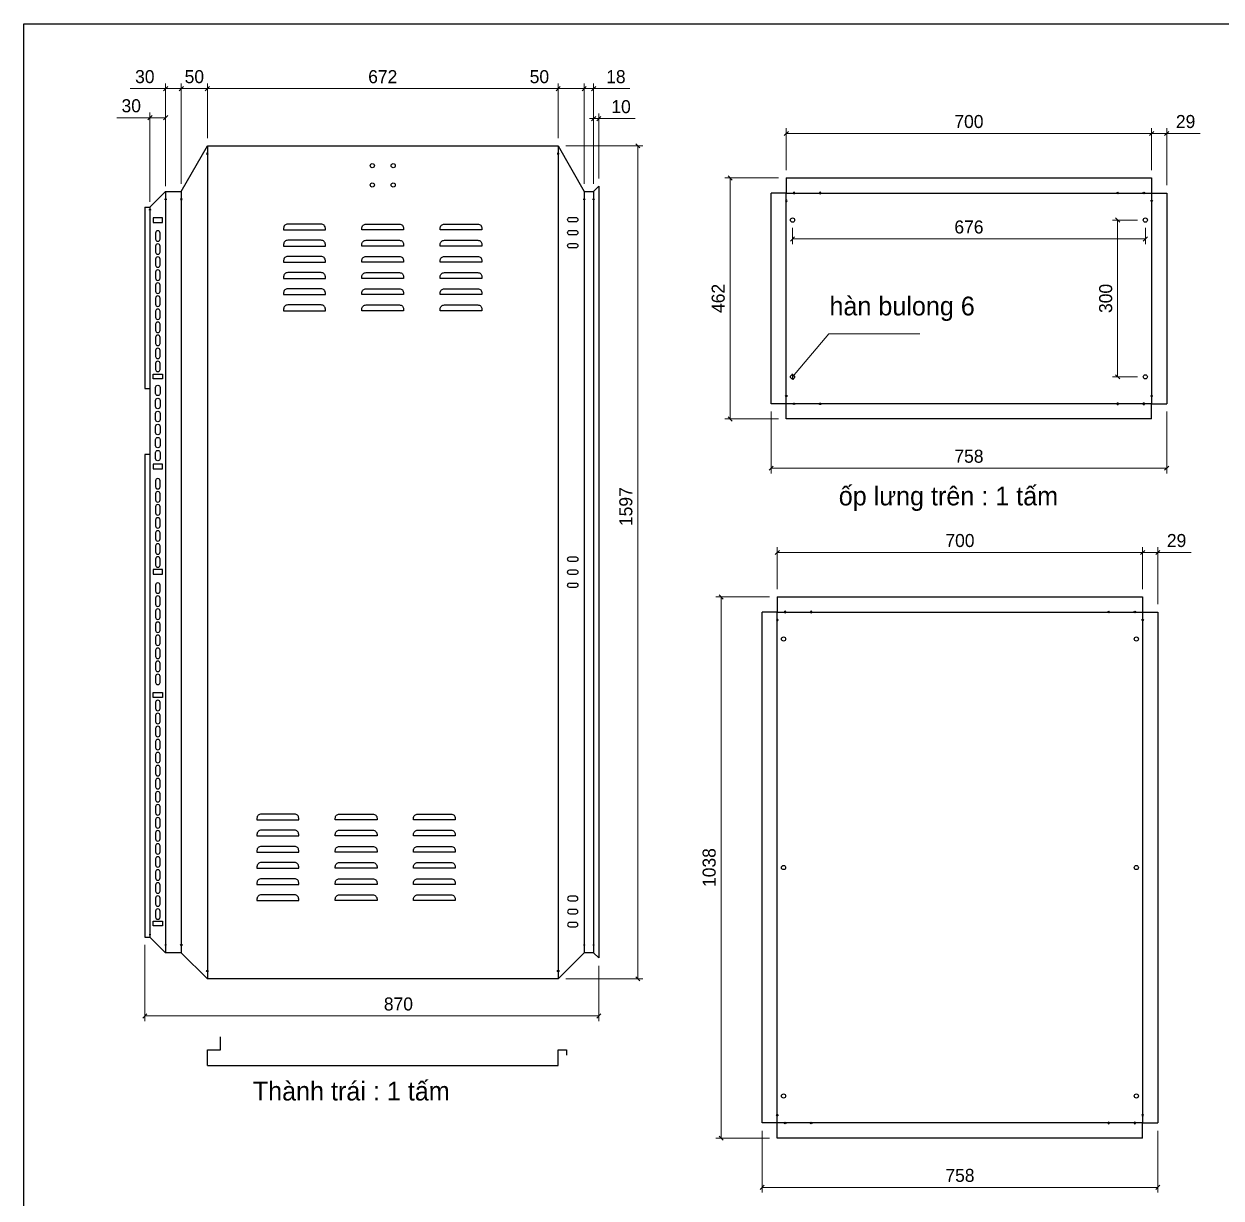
# Model space of a CAD drawing. Header units: millimetres. Extents: x 0 to 6126, y 0 to 4331.
# Drawn here: x 0 to 2294, y 2080 to 4331 of the extents above; entities that cross this region are included whole.
import ezdxf
from ezdxf.enums import TextEntityAlignment as Align

# ---------------------------------------------------------------- set-up
doc = ezdxf.new("R2010")
doc.units = ezdxf.units.MM
doc.layers.add('CNC', color=7, linetype='Continuous')
doc.layers.add('DIM', color=253, linetype='Continuous')
doc.styles.add('Tahoma (Input Text)', font='tahoma.ttf')
doc.dimstyles.new('Dim-25', dxfattribs={"dimtxt": 25, "dimasz": 8, "dimexe": 10, "dimexo": 15, "dimgap": 10, "dimtad": 1, "dimdec": 0, "dimtxsty": 'Standard', "dimblk": 'OBLIQUE', "dimcen": 10, "dimclrd": 5, "dimclre": 5, "dimclrt": 3, "dimazin": 3, "dimtfac": 1, "dimtdec": 0, "dimtmove": 0, "dimatfit": 3, "dimldrblk": 'OBLIQUE', "dimlwd": 9, "dimlwe": 9})

# ---------------------------------------------------------------- blocks, each defined once
blk = doc.blocks.new('*D1')
at = {"color": 0, "linetype": 'ByBlock', "lineweight": -2}
for p, q in [((1180.1, 4093.5), (1172.1, 4101.5)), ((1172.1, 2504.5), (1180.1, 2496.5))]:
    blk.add_line(p, q, dxfattribs=at)
at = {"layer": 'Defpoints', "color": 0, "transparency": 16777216}
for p in [(1023.5, 4097.5), (1023.5, 2500.5), (1176.1, 2500.5)]:
    blk.add_point(p, dxfattribs=at)
at = {"layer": 'DIM', "color": 5, "lineweight": 9, "transparency": 16777216}
for p, q in [((1038.5, 4097.5), (1186.1, 4097.5)), ((1176.1, 4097.5), (1176.1, 2500.5)), ((1038.5, 2500.5), (1186.1, 2500.5))]:
    blk.add_line(p, q, dxfattribs=at)
at = {"layer": 'DIM', "color": 3, "transparency": 16777216, "insert": (1153.4, 3405.8), "char_height": 25, "attachment_point": 5, "rotation": 90}
blk.add_mtext('1597', dxfattribs=at)
blk = doc.blocks.new('_Oblique')
at = {"color": 0, "linetype": 'ByBlock', "lineweight": -2}
blk.add_line((-0.5, -0.5), (0.5, 0.5), dxfattribs=at)
blk = doc.blocks.new('*D2')
at = {"color": 0, "linetype": 'ByBlock', "lineweight": -2}
for p, q in [((355.5, 4211.3), (347.5, 4203.3)), ((1019.5, 4203.3), (1027.5, 4211.3))]:
    blk.add_line(p, q, dxfattribs=at)
at = {"layer": 'Defpoints', "color": 0, "transparency": 16777216}
for p in [(1023.5, 4207.3), (351.5, 4097.5), (1023.5, 4097.5)]:
    blk.add_point(p, dxfattribs=at)
at = {"layer": 'DIM', "color": 5, "lineweight": 9, "transparency": 16777216}
for p, q in [((351.5, 4112.5), (351.5, 4217.3)), ((351.5, 4207.3), (1023.5, 4207.3)), ((1023.5, 4112.5), (1023.5, 4217.3))]:
    blk.add_line(p, q, dxfattribs=at)
at = {"layer": 'DIM', "color": 3, "transparency": 16777216, "insert": (687.5, 4230), "char_height": 25, "attachment_point": 5}
blk.add_mtext('672', dxfattribs=at)
blk = doc.blocks.new('*D3')
at = {"color": 0, "linetype": 'ByBlock', "lineweight": -2}
for p, q in [((1027.5, 4211.3), (1019.5, 4203.3)), ((1069.5, 4203.3), (1077.5, 4211.3))]:
    blk.add_line(p, q, dxfattribs=at)
at = {"layer": 'Defpoints', "color": 0, "transparency": 16777216}
for p in [(1073.5, 4207.3), (1023.5, 4097.5), (1073.5, 4010)]:
    blk.add_point(p, dxfattribs=at)
at = {"layer": 'DIM', "color": 5, "lineweight": 9, "transparency": 16777216}
for p, q in [((1023.5, 4207.3), (959.7, 4207.3)), ((1023.5, 4112.5), (1023.5, 4217.3)), ((1073.5, 4207.3), (1023.5, 4207.3)), ((1073.5, 4025), (1073.5, 4217.3))]:
    blk.add_line(p, q, dxfattribs=at)
at = {"layer": 'DIM', "color": 3, "transparency": 16777216, "insert": (987.6, 4230), "char_height": 25, "attachment_point": 5}
blk.add_mtext('50', dxfattribs=at)
blk = doc.blocks.new('*D4')
at = {"color": 0, "linetype": 'ByBlock', "lineweight": -2}
for p, q in [((1069.5, 4203.3), (1077.5, 4211.3)), ((1095.5, 4211.3), (1087.5, 4203.3))]:
    blk.add_line(p, q, dxfattribs=at)
at = {"layer": 'Defpoints', "color": 0, "transparency": 16777216}
for p in [(1091.5, 4207.3), (1073.5, 4010), (1091.5, 4010)]:
    blk.add_point(p, dxfattribs=at)
at = {"layer": 'DIM', "color": 5, "lineweight": 9, "transparency": 16777216}
for p, q in [((1073.5, 4207.3), (1065.5, 4207.3)), ((1073.5, 4025), (1073.5, 4217.3)), ((1073.5, 4207.3), (1091.5, 4207.3)), ((1091.5, 4025), (1091.5, 4217.3)), ((1091.5, 4207.3), (1161, 4207.3))]:
    blk.add_line(p, q, dxfattribs=at)
at = {"layer": 'DIM', "color": 3, "transparency": 16777216, "insert": (1134.2, 4230), "char_height": 25, "attachment_point": 5}
blk.add_mtext('18', dxfattribs=at)
blk = doc.blocks.new('*D5')
at = {"color": 0, "linetype": 'ByBlock', "lineweight": -2}
for p, q in [((235.5, 2433.4), (227.5, 2425.4)), ((1097.5, 2425.4), (1105.5, 2433.4))]:
    blk.add_line(p, q, dxfattribs=at)
at = {"layer": 'Defpoints', "color": 0, "transparency": 16777216}
for p in [(231.5, 2580.5), (1101.5, 2540.5), (1101.5, 2429.4)]:
    blk.add_point(p, dxfattribs=at)
at = {"layer": 'DIM', "color": 5, "lineweight": 9, "transparency": 16777216}
for p, q in [((231.5, 2565.5), (231.5, 2419.4)), ((1101.5, 2525.5), (1101.5, 2419.4)), ((231.5, 2429.4), (1101.5, 2429.4))]:
    blk.add_line(p, q, dxfattribs=at)
at = {"layer": 'DIM', "color": 3, "transparency": 16777216, "insert": (717.5, 2452.2), "char_height": 25, "attachment_point": 5}
blk.add_mtext('870', dxfattribs=at)
blk = doc.blocks.new('*D6')
at = {"color": 0, "linetype": 'ByBlock', "lineweight": -2}
for p, q in [((305.5, 4211.3), (297.5, 4203.3)), ((347.5, 4203.3), (355.5, 4211.3))]:
    blk.add_line(p, q, dxfattribs=at)
at = {"layer": 'Defpoints', "color": 0, "transparency": 16777216}
for p in [(301.5, 4207.3), (351.5, 4097.5), (301.5, 4010)]:
    blk.add_point(p, dxfattribs=at)
at = {"layer": 'DIM', "color": 5, "lineweight": 9, "transparency": 16777216}
for p, q in [((301.5, 4025), (301.5, 4217.3)), ((351.5, 4207.3), (301.5, 4207.3)), ((351.5, 4112.5), (351.5, 4217.3))]:
    blk.add_line(p, q, dxfattribs=at)
at = {"layer": 'DIM', "color": 3, "transparency": 16777216, "insert": (326.5, 4230), "char_height": 25, "attachment_point": 5}
blk.add_mtext('50', dxfattribs=at)
blk = doc.blocks.new('*D7')
at = {"color": 0, "linetype": 'ByBlock', "lineweight": -2}
for p, q in [((275.5, 4211.3), (267.5, 4203.3)), ((297.5, 4203.3), (305.5, 4211.3))]:
    blk.add_line(p, q, dxfattribs=at)
at = {"layer": 'Defpoints', "color": 0, "transparency": 16777216}
for p in [(271.5, 4207.3), (271.5, 4010), (301.5, 4010)]:
    blk.add_point(p, dxfattribs=at)
at = {"layer": 'DIM', "color": 5, "lineweight": 9, "transparency": 16777216}
for p, q in [((271.5, 4207.3), (203.7, 4207.3)), ((271.5, 4025), (271.5, 4217.3)), ((301.5, 4207.3), (271.5, 4207.3)), ((301.5, 4025), (301.5, 4217.3))]:
    blk.add_line(p, q, dxfattribs=at)
at = {"layer": 'DIM', "color": 3, "transparency": 16777216, "insert": (231.6, 4230.1), "char_height": 25, "attachment_point": 5}
blk.add_mtext('30', dxfattribs=at)
blk = doc.blocks.new('*D8')
at = {"color": 0, "linetype": 'ByBlock', "lineweight": -2}
for p, q in [((245.5, 4155.4), (237.5, 4147.4)), ((267.5, 4147.4), (275.5, 4155.4))]:
    blk.add_line(p, q, dxfattribs=at)
at = {"layer": 'Defpoints', "color": 0, "transparency": 16777216}
for p in [(241.5, 4151.4), (271.5, 4005), (241.5, 3975)]:
    blk.add_point(p, dxfattribs=at)
at = {"layer": 'DIM', "color": 5, "lineweight": 9, "transparency": 16777216}
for p, q in [((241.5, 3990), (241.5, 4161.4)), ((271.5, 4020), (271.5, 4161.4)), ((241.5, 4151.4), (177.7, 4151.4)), ((271.5, 4151.4), (241.5, 4151.4))]:
    blk.add_line(p, q, dxfattribs=at)
at = {"layer": 'DIM', "color": 3, "transparency": 16777216, "insert": (205.6, 4174.2), "char_height": 25, "attachment_point": 5}
blk.add_mtext('30', dxfattribs=at)
blk = doc.blocks.new('*D9')
at = {"color": 0, "linetype": 'ByBlock', "lineweight": -2}
for p, q in [((1087.5, 4145.7), (1095.5, 4153.7)), ((1105.5, 4153.7), (1097.5, 4145.7))]:
    blk.add_line(p, q, dxfattribs=at)
at = {"layer": 'Defpoints', "color": 0, "transparency": 16777216}
for p in [(1101.5, 4149.7), (1101.5, 4020), (1091.5, 4010)]:
    blk.add_point(p, dxfattribs=at)
at = {"layer": 'DIM', "color": 5, "lineweight": 9, "transparency": 16777216}
for p, q in [((1091.5, 4025), (1091.5, 4159.7)), ((1101.5, 4035), (1101.5, 4159.7)), ((1091.5, 4149.7), (1083.5, 4149.7)), ((1091.5, 4149.7), (1101.5, 4149.7)), ((1101.5, 4149.7), (1170.8, 4149.7))]:
    blk.add_line(p, q, dxfattribs=at)
at = {"layer": 'DIM', "color": 3, "transparency": 16777216, "insert": (1144.1, 4172.5), "char_height": 25, "attachment_point": 5}
blk.add_mtext('10', dxfattribs=at)
blk = doc.blocks.new('f3daunguoc')
at = {"layer": 'CNC', "color": 2, "lineweight": -3}
blk.add_circle((0, 0), 1.5, dxfattribs=at)
blk = doc.blocks.new('f2dauxuoi')
at = {"layer": 'CNC', "color": 2, "lineweight": -3}
blk.add_circle((0, 0), 1, dxfattribs=at)
blk = doc.blocks.new('ovan')
at = {"color": 2}
for p, q in [((14.8, 8.5), (3.3, 8.5)), ((3.3, 0), (14.8, 0))]:
    blk.add_line(p, q, dxfattribs=at)
for centre, start, end in [((3.3, 4.3), 90, 270), ((14.8, 4.3), 270, 90)]:
    blk.add_arc(centre, 4.25, start, end, dxfattribs=at)
blk = doc.blocks.new('ovan8.5x20')
at = {"layer": 'CNC', "color": 2, "lineweight": -3}
for p, q in [((5.7, 4.2), (-5.8, 4.2)), ((-5.8, -4.2), (5.7, -4.2))]:
    blk.add_line(p, q, dxfattribs=at)
for centre, start, end in [((-5.8, 0), 90, 270), ((5.7, 0), 270, 90)]:
    blk.add_arc(centre, 4.25, start, end, dxfattribs=at)
blk = doc.blocks.new('*D19')
at = {"color": 0, "linetype": 'ByBlock', "lineweight": -2}
for p, q in [((2164.6, 4125.2), (2156.6, 4117.2)), ((2185.6, 4117.2), (2193.6, 4125.2))]:
    blk.add_line(p, q, dxfattribs=at)
at = {"layer": 'Defpoints', "color": 0, "ltscale": 3, "transparency": 16777216}
for p in [(2189.6, 4121.2), (2160.6, 4036), (2189.6, 4007)]:
    blk.add_point(p, dxfattribs=at)
at = {"layer": 'DIM', "color": 5, "lineweight": 9, "ltscale": 3, "transparency": 16777216}
for p, q in [((2160.6, 4051), (2160.6, 4131.2)), ((2189.6, 4022), (2189.6, 4131.2)), ((2160.6, 4121.2), (2189.6, 4121.2)), ((2189.6, 4121.2), (2253.9, 4121.2))]:
    blk.add_line(p, q, dxfattribs=at)
at = {"layer": 'DIM', "color": 3, "ltscale": 3, "transparency": 16777216, "insert": (2225.8, 4144), "char_height": 25, "attachment_point": 5}
blk.add_mtext('29', dxfattribs=at)
blk = doc.blocks.new('*D20')
at = {"color": 0, "linetype": 'ByBlock', "lineweight": -2}
for p, q in [((1464.6, 4125.2), (1456.6, 4117.2)), ((2156.6, 4117.2), (2164.6, 4125.2))]:
    blk.add_line(p, q, dxfattribs=at)
at = {"layer": 'Defpoints', "color": 0, "ltscale": 3, "transparency": 16777216}
for p in [(1460.6, 4121.2), (1460.6, 4036), (2160.6, 4036)]:
    blk.add_point(p, dxfattribs=at)
at = {"layer": 'DIM', "color": 5, "lineweight": 9, "ltscale": 3, "transparency": 16777216}
for p, q in [((1460.6, 4051), (1460.6, 4131.2)), ((2160.6, 4051), (2160.6, 4131.2)), ((2160.6, 4121.2), (1460.6, 4121.2))]:
    blk.add_line(p, q, dxfattribs=at)
at = {"layer": 'DIM', "color": 3, "ltscale": 3, "transparency": 16777216, "insert": (1810.6, 4144), "char_height": 25, "attachment_point": 5}
blk.add_mtext('700', dxfattribs=at)
blk = doc.blocks.new('*D21')
at = {"color": 0, "linetype": 'ByBlock', "lineweight": -2}
for p, q in [((1357, 4032), (1349, 4040)), ((1349, 3578), (1357, 3570))]:
    blk.add_line(p, q, dxfattribs=at)
at = {"layer": 'Defpoints', "color": 0, "ltscale": 3, "transparency": 16777216}
for p in [(1460.6, 4036), (1353, 3574), (1460.6, 3574)]:
    blk.add_point(p, dxfattribs=at)
at = {"layer": 'DIM', "color": 5, "lineweight": 9, "ltscale": 3, "transparency": 16777216}
for p, q in [((1445.6, 4036), (1343, 4036)), ((1353, 4036), (1353, 3574)), ((1445.6, 3574), (1343, 3574))]:
    blk.add_line(p, q, dxfattribs=at)
at = {"layer": 'DIM', "color": 3, "ltscale": 3, "transparency": 16777216, "insert": (1330.3, 3805), "char_height": 25, "attachment_point": 5, "rotation": 90}
blk.add_mtext('462', dxfattribs=at)
blk = doc.blocks.new('*D22')
at = {"color": 0, "linetype": 'ByBlock', "lineweight": -2}
for p, q in [((1435.6, 3483.6), (1427.6, 3475.6)), ((2185.6, 3475.6), (2193.6, 3483.6))]:
    blk.add_line(p, q, dxfattribs=at)
at = {"layer": 'Defpoints', "color": 0, "ltscale": 3, "transparency": 16777216}
for p in [(1431.6, 3603), (2189.6, 3603), (2189.6, 3479.6)]:
    blk.add_point(p, dxfattribs=at)
at = {"layer": 'DIM', "color": 5, "lineweight": 9, "ltscale": 3, "transparency": 16777216}
for p, q in [((1431.6, 3588), (1431.6, 3469.6)), ((2189.6, 3588), (2189.6, 3469.6)), ((1431.6, 3479.6), (2189.6, 3479.6))]:
    blk.add_line(p, q, dxfattribs=at)
at = {"layer": 'DIM', "color": 3, "ltscale": 3, "transparency": 16777216, "insert": (1810.6, 3502.3), "char_height": 25, "attachment_point": 5}
blk.add_mtext('758', dxfattribs=at)
blk = doc.blocks.new('*D23')
at = {"color": 0, "linetype": 'ByBlock', "lineweight": -2}
for p, q in [((1476.6, 3923), (1468.6, 3915)), ((2144.6, 3915), (2152.6, 3923))]:
    blk.add_line(p, q, dxfattribs=at)
at = {"layer": 'Defpoints', "color": 0, "ltscale": 3, "transparency": 16777216}
for p in [(1472.6, 3955.2), (2148.6, 3955.2), (2148.6, 3919)]:
    blk.add_point(p, dxfattribs=at)
at = {"layer": 'DIM', "color": 5, "lineweight": 9, "ltscale": 3, "transparency": 16777216}
for p, q in [((1472.6, 3940.2), (1472.6, 3909)), ((2148.6, 3940.2), (2148.6, 3909)), ((1472.6, 3919), (2148.6, 3919))]:
    blk.add_line(p, q, dxfattribs=at)
at = {"layer": 'DIM', "color": 3, "ltscale": 3, "transparency": 16777216, "insert": (1810.6, 3941.8), "char_height": 25, "attachment_point": 5}
blk.add_mtext('676', dxfattribs=at)
blk = doc.blocks.new('*D24')
at = {"color": 0, "linetype": 'ByBlock', "lineweight": -2}
for p, q in [((2099.4, 3951.2), (2091.4, 3959.2)), ((2091.4, 3658.7), (2099.4, 3650.7))]:
    blk.add_line(p, q, dxfattribs=at)
at = {"layer": 'Defpoints', "color": 0, "ltscale": 3, "transparency": 16777216}
for p in [(2148.6, 3955.2), (2095.4, 3654.7), (2148.6, 3654.7)]:
    blk.add_point(p, dxfattribs=at)
at = {"layer": 'DIM', "color": 5, "lineweight": 9, "ltscale": 3, "transparency": 16777216}
for p, q in [((2133.6, 3955.2), (2085.4, 3955.2)), ((2095.4, 3955.2), (2095.4, 3654.7)), ((2133.6, 3654.7), (2085.4, 3654.7))]:
    blk.add_line(p, q, dxfattribs=at)
at = {"layer": 'DIM', "color": 3, "ltscale": 3, "transparency": 16777216, "insert": (2072.7, 3805), "char_height": 25, "attachment_point": 5, "rotation": 90}
blk.add_mtext('300', dxfattribs=at)
blk = doc.blocks.new('*D25')
at = {"color": 0, "linetype": 'ByBlock', "lineweight": -2}
for p, q in [((2147.4, 3322), (2139.4, 3314)), ((2168.4, 3314), (2176.4, 3322))]:
    blk.add_line(p, q, dxfattribs=at)
at = {"layer": 'Defpoints', "color": 0, "ltscale": 3, "transparency": 16777216}
for p in [(2172.4, 3318), (2143.4, 3232.7), (2172.4, 3203.7)]:
    blk.add_point(p, dxfattribs=at)
at = {"layer": 'DIM', "color": 5, "lineweight": 9, "ltscale": 3, "transparency": 16777216}
for p, q in [((2143.4, 3247.7), (2143.4, 3328)), ((2172.4, 3218.7), (2172.4, 3328)), ((2143.4, 3318), (2172.4, 3318)), ((2172.4, 3318), (2236.7, 3318))]:
    blk.add_line(p, q, dxfattribs=at)
at = {"layer": 'DIM', "color": 3, "ltscale": 3, "transparency": 16777216, "insert": (2208.5, 3340.7), "char_height": 25, "attachment_point": 5}
blk.add_mtext('29', dxfattribs=at)
blk = doc.blocks.new('*D26')
at = {"color": 0, "linetype": 'ByBlock', "lineweight": -2}
for p, q in [((1447.4, 3322), (1439.4, 3314)), ((2139.4, 3314), (2147.4, 3322))]:
    blk.add_line(p, q, dxfattribs=at)
at = {"layer": 'Defpoints', "color": 0, "ltscale": 3, "transparency": 16777216}
for p in [(1443.4, 3318), (1443.4, 3232.7), (2143.4, 3232.7)]:
    blk.add_point(p, dxfattribs=at)
at = {"layer": 'DIM', "color": 5, "lineweight": 9, "ltscale": 3, "transparency": 16777216}
for p, q in [((1443.4, 3247.7), (1443.4, 3328)), ((2143.4, 3247.7), (2143.4, 3328)), ((2143.4, 3318), (1443.4, 3318))]:
    blk.add_line(p, q, dxfattribs=at)
at = {"layer": 'DIM', "color": 3, "ltscale": 3, "transparency": 16777216, "insert": (1793.4, 3340.7), "char_height": 25, "attachment_point": 5}
blk.add_mtext('700', dxfattribs=at)
blk = doc.blocks.new('*D27')
at = {"color": 0, "linetype": 'ByBlock', "lineweight": -2}
for p, q in [((1339.8, 3228.7), (1331.8, 3236.7)), ((1331.8, 2199.2), (1339.8, 2191.2))]:
    blk.add_line(p, q, dxfattribs=at)
at = {"layer": 'Defpoints', "color": 0, "ltscale": 3, "transparency": 16777216}
for p in [(1443.4, 3232.7), (1335.8, 2195.2), (1443.4, 2195.2)]:
    blk.add_point(p, dxfattribs=at)
at = {"layer": 'DIM', "color": 5, "lineweight": 9, "ltscale": 3, "transparency": 16777216}
for p, q in [((1428.4, 3232.7), (1325.8, 3232.7)), ((1335.8, 3232.7), (1335.8, 2195.2)), ((1428.4, 2195.2), (1325.8, 2195.2))]:
    blk.add_line(p, q, dxfattribs=at)
at = {"layer": 'DIM', "color": 3, "ltscale": 3, "transparency": 16777216, "insert": (1313, 2713.9), "char_height": 25, "attachment_point": 5, "rotation": 90}
blk.add_mtext('1038', dxfattribs=at)
blk = doc.blocks.new('*D28')
at = {"color": 0, "linetype": 'ByBlock', "lineweight": -2}
for p, q in [((1418.4, 2104.8), (1410.4, 2096.8)), ((2168.4, 2096.8), (2176.4, 2104.8))]:
    blk.add_line(p, q, dxfattribs=at)
at = {"layer": 'Defpoints', "color": 0, "ltscale": 3, "transparency": 16777216}
for p in [(1414.4, 2224.2), (2172.4, 2224.2), (2172.4, 2100.8)]:
    blk.add_point(p, dxfattribs=at)
at = {"layer": 'DIM', "color": 5, "lineweight": 9, "ltscale": 3, "transparency": 16777216}
for p, q in [((1414.4, 2209.2), (1414.4, 2090.8)), ((2172.4, 2209.2), (2172.4, 2090.8)), ((1414.4, 2100.8), (2172.4, 2100.8))]:
    blk.add_line(p, q, dxfattribs=at)
at = {"layer": 'DIM', "color": 3, "ltscale": 3, "transparency": 16777216, "insert": (1793.4, 2123.6), "char_height": 25, "attachment_point": 5}
blk.add_mtext('758', dxfattribs=at)
blk = doc.blocks.new('khungtenAsean2')
at = {"color": 7}
blk.add_lwpolyline([(0, 0), (2970, 0), (2970, -2100), (0, -2100)], close=True, dxfattribs=at)
at = {"color": 1, "style": 'Tahoma (Input Text)', "flags": 8}
for tag, p in [('#01', (137.1, -2021.3)), ('#03', (506.6, -2019.3)), ('#05', (1106.6, -2021.3)), ('#07', (1834.7, -2021.3)), ('#09', (2146.7, -2021.3)), ('#02', (98.5, -2081.3)), ('#04', (486.1, -2081.3)), ('#06', (1065.3, -2081.3)), ('#08', (1817.4, -2081.3)), ('#10', (2146.7, -2081.3))]:
    blk.add_attdef(tag, p, '', height=25, dxfattribs=at)
blk.add_attdef('#11', text='', height=25, dxfattribs=at).set_placement((2915, -2067.3), align=Align.CENTER)

msp = doc.modelspace()

# ---------------------------------------------------------------- linework, layer by layer
at = {"color": 7}
for p, q in [((301.5, 4010), (351.5, 4097.5)), ((351.5, 4097.5), (351.5, 2500.5)), ((1023.5, 4097.5), (1023.5, 2500.5)), ((1023.5, 4097.5), (1073.5, 4010)), ((1091.5, 4010), (1101.5, 4020)), ((1101.5, 4020), (1101.5, 2540.5)), ((271.5, 4010), (241.5, 3980)), ((271.5, 4010), (271.5, 2550.5)), ((301.5, 4010), (301.5, 2550.5)), ((1073.5, 4010), (1091.5, 4010)), ((1073.5, 4010), (1073.5, 2550.5)), ((1091.5, 4010), (1091.5, 2550.5)), ((231.5, 3980), (231.5, 3632)), ((241.5, 3980), (241.5, 2580.5)), ((231.5, 3506), (231.5, 2580.5)), ((271.5, 2550.5), (241.5, 2580.5)), ((301.5, 2550.5), (351.5, 2500.5)), ((1023.5, 2500.5), (1073.5, 2550.5)), ((1091.5, 2550.5), (1073.5, 2550.5)), ((1101.5, 2540.5), (1091.5, 2550.5)), ((376.5, 2364.5), (376.5, 2389.5)), ((351.5, 2334.5), (351.5, 2364.5)), ((351.5, 2364.5), (376.5, 2364.5)), ((1023.5, 2334.5), (1023.5, 2364.5)), ((1023.5, 2364.5), (1039.5, 2364.5)), ((1039.5, 2364.5), (1039.5, 2354.5)), ((351.5, 2334.5), (1023.5, 2334.5))]:
    msp.add_line(p, q, dxfattribs=at)
at = {"color": 7, "ltscale": 3}
for p, q in [((231.5, 3980), (241.5, 3980)), ((231.5, 3632), (241.5, 3632)), ((271.5, 3600.5), (271.5, 3537.5)), ((241.5, 3506), (231.5, 3506)), ((231.5, 2580.5), (241.5, 2580.5))]:
    msp.add_line(p, q, dxfattribs=at)
at = {"color": 7}
for points in [[(351.5, 4097.5), (1023.5, 4097.5)], [(271.5, 4010), (301.5, 4010)], [(301.5, 2550.5), (271.5, 2550.5)], [(1023.5, 2500.5), (351.5, 2500.5)]]:
    msp.add_lwpolyline(points, dxfattribs=at)
at = {"color": 7, "ltscale": 3}
for points in [[(1460.6, 4036), (1460.6, 4007), (1431.6, 4007)], [(1460.6, 4036), (2160.6, 4036)], [(2160.6, 4036), (2160.6, 4007), (2189.6, 4007)], [(1431.6, 3603), (1431.6, 4007)], [(2189.6, 4007), (2189.6, 3603)], [(1460.6, 3574), (1460.6, 3603), (1431.6, 3603)], [(2160.6, 3574), (2160.6, 3603), (2189.6, 3603)], [(2160.6, 3574), (1460.6, 3574)], [(1443.4, 3232.7), (1443.4, 3203.7), (1414.4, 3203.7)], [(1443.4, 3232.7), (2143.4, 3232.7)], [(2143.4, 3232.7), (2143.4, 3203.7), (2172.4, 3203.7)], [(1414.4, 2224.2), (1414.4, 3203.7)], [(2172.4, 3203.7), (2172.4, 2224.2)], [(1443.4, 2195.2), (1443.4, 2224.2), (1414.4, 2224.2)], [(2143.4, 2195.2), (2143.4, 2224.2), (2172.4, 2224.2)], [(2143.4, 2195.2), (1443.4, 2195.2)]]:
    msp.add_lwpolyline(points, dxfattribs=at)
for points in [[(1460.6, 4007), (2160.6, 4007), (2160.6, 3603), (1460.6, 3603)], [(1443.4, 3203.7), (2143.4, 3203.7), (2143.4, 2224.2), (1443.4, 2224.2)]]:
    msp.add_lwpolyline(points, close=True, dxfattribs=at)
at = {"color": 2}
for points in [[(247.5, 3950.7), (265.5, 3950.7), (265.5, 3959.7), (247.5, 3959.7)], [(247.5, 3659.7), (265.5, 3659.7), (265.5, 3650.7), (247.5, 3650.7)], [(247.5, 3478.2), (265.5, 3478.2), (265.5, 3487.2), (247.5, 3487.2)], [(247.5, 3276.5), (265.5, 3276.5), (265.5, 3285.5), (247.5, 3285.5)], [(247.5, 3049.2), (265.5, 3049.2), (265.5, 3040.2), (247.5, 3040.2)], [(247.5, 2611.2), (265.5, 2611.2), (265.5, 2602.2), (247.5, 2602.2)]]:
    msp.add_lwpolyline(points, close=True, dxfattribs=at)
for points in [[(569.5, 3947.5), (505.5, 3947.5, 0.414214), (497.5, 3939.5), (497.5, 3936.5), (577.5, 3936.5), (577.5, 3939.5, 0.414214)], [(655.5, 3947.5), (719.5, 3947.5, -0.414214), (727.5, 3939.5), (727.5, 3936.5), (647.5, 3936.5), (647.5, 3939.5, -0.414214)], [(805.5, 3947.5), (869.5, 3947.5, -0.414214), (877.5, 3939.5), (877.5, 3936.5), (797.5, 3936.5), (797.5, 3939.5, -0.414214)], [(569.5, 3916.5), (505.5, 3916.5, 0.414214), (497.5, 3908.5), (497.5, 3905.5), (577.5, 3905.5), (577.5, 3908.5, 0.414214)], [(655.5, 3916.5), (719.5, 3916.5, -0.414214), (727.5, 3908.5), (727.5, 3905.5), (647.5, 3905.5), (647.5, 3908.5, -0.414214)], [(805.5, 3916.5), (869.5, 3916.5, -0.414214), (877.5, 3908.5), (877.5, 3905.5), (797.5, 3905.5), (797.5, 3908.5, -0.414214)], [(569.5, 3885.5), (505.5, 3885.5, 0.414214), (497.5, 3877.5), (497.5, 3874.5), (577.5, 3874.5), (577.5, 3877.5, 0.414214)], [(655.5, 3885.5), (719.5, 3885.5, -0.414214), (727.5, 3877.5), (727.5, 3874.5), (647.5, 3874.5), (647.5, 3877.5, -0.414214)], [(805.5, 3885.5), (869.5, 3885.5, -0.414214), (877.5, 3877.5), (877.5, 3874.5), (797.5, 3874.5), (797.5, 3877.5, -0.414214)], [(569.5, 3854.5), (505.5, 3854.5, 0.414214), (497.5, 3846.5), (497.5, 3843.5), (577.5, 3843.5), (577.5, 3846.5, 0.414214)], [(655.5, 3854.5), (719.5, 3854.5, -0.414214), (727.5, 3846.5), (727.5, 3843.5), (647.5, 3843.5), (647.5, 3846.5, -0.414214)], [(805.5, 3854.5), (869.5, 3854.5, -0.414214), (877.5, 3846.5), (877.5, 3843.5), (797.5, 3843.5), (797.5, 3846.5, -0.414214)], [(569.5, 3823.5), (505.5, 3823.5, 0.414214), (497.5, 3815.5), (497.5, 3812.5), (577.5, 3812.5), (577.5, 3815.5, 0.414214)], [(655.5, 3823.5), (719.5, 3823.5, -0.414214), (727.5, 3815.5), (727.5, 3812.5), (647.5, 3812.5), (647.5, 3815.5, -0.414214)], [(805.5, 3823.5), (869.5, 3823.5, -0.414214), (877.5, 3815.5), (877.5, 3812.5), (797.5, 3812.5), (797.5, 3815.5, -0.414214)], [(569.5, 3792.5), (505.5, 3792.5, 0.414214), (497.5, 3784.5), (497.5, 3781.5), (577.5, 3781.5), (577.5, 3784.5, 0.414214)], [(655.5, 3792.5), (719.5, 3792.5, -0.414214), (727.5, 3784.5), (727.5, 3781.5), (647.5, 3781.5), (647.5, 3784.5, -0.414214)], [(805.5, 3792.5), (869.5, 3792.5, -0.414214), (877.5, 3784.5), (877.5, 3781.5), (797.5, 3781.5), (797.5, 3784.5, -0.414214)], [(518.5, 2816.5), (454.5, 2816.5, 0.414214), (446.5, 2808.5), (446.5, 2805.5), (526.5, 2805.5), (526.5, 2808.5, 0.414214)], [(604.5, 2816.5), (668.5, 2816.5, -0.414214), (676.5, 2808.5), (676.5, 2805.5), (596.5, 2805.5), (596.5, 2808.5, -0.414214)], [(754.5, 2816.5), (818.5, 2816.5, -0.414214), (826.5, 2808.5), (826.5, 2805.5), (746.5, 2805.5), (746.5, 2808.5, -0.414214)], [(518.5, 2785.5), (454.5, 2785.5, 0.414214), (446.5, 2777.5), (446.5, 2774.5), (526.5, 2774.5), (526.5, 2777.5, 0.414214)], [(604.5, 2785.5), (668.5, 2785.5, -0.414214), (676.5, 2777.5), (676.5, 2774.5), (596.5, 2774.5), (596.5, 2777.5, -0.414214)], [(754.5, 2785.5), (818.5, 2785.5, -0.414214), (826.5, 2777.5), (826.5, 2774.5), (746.5, 2774.5), (746.5, 2777.5, -0.414214)], [(518.5, 2754.5), (454.5, 2754.5, 0.414214), (446.5, 2746.5), (446.5, 2743.5), (526.5, 2743.5), (526.5, 2746.5, 0.414214)], [(604.5, 2754.5), (668.5, 2754.5, -0.414214), (676.5, 2746.5), (676.5, 2743.5), (596.5, 2743.5), (596.5, 2746.5, -0.414214)], [(754.5, 2754.5), (818.5, 2754.5, -0.414214), (826.5, 2746.5), (826.5, 2743.5), (746.5, 2743.5), (746.5, 2746.5, -0.414214)], [(518.5, 2723.5), (454.5, 2723.5, 0.414214), (446.5, 2715.5), (446.5, 2712.5), (526.5, 2712.5), (526.5, 2715.5, 0.414214)], [(604.5, 2723.5), (668.5, 2723.5, -0.414214), (676.5, 2715.5), (676.5, 2712.5), (596.5, 2712.5), (596.5, 2715.5, -0.414214)], [(754.5, 2723.5), (818.5, 2723.5, -0.414214), (826.5, 2715.5), (826.5, 2712.5), (746.5, 2712.5), (746.5, 2715.5, -0.414214)], [(518.5, 2692.5), (454.5, 2692.5, 0.414214), (446.5, 2684.5), (446.5, 2681.5), (526.5, 2681.5), (526.5, 2684.5, 0.414214)], [(604.5, 2692.5), (668.5, 2692.5, -0.414214), (676.5, 2684.5), (676.5, 2681.5), (596.5, 2681.5), (596.5, 2684.5, -0.414214)], [(754.5, 2692.5), (818.5, 2692.5, -0.414214), (826.5, 2684.5), (826.5, 2681.5), (746.5, 2681.5), (746.5, 2684.5, -0.414214)], [(518.5, 2661.5), (454.5, 2661.5, 0.414214), (446.5, 2653.5), (446.5, 2650.5), (526.5, 2650.5), (526.5, 2653.5, 0.414214)], [(604.5, 2661.5), (668.5, 2661.5, -0.414214), (676.5, 2653.5), (676.5, 2650.5), (596.5, 2650.5), (596.5, 2653.5, -0.414214)], [(754.5, 2661.5), (818.5, 2661.5, -0.414214), (826.5, 2653.5), (826.5, 2650.5), (746.5, 2650.5), (746.5, 2653.5, -0.414214)]]:
    msp.add_lwpolyline(points, format="xyb", close=True, dxfattribs=at)
for centre in [(667.5, 4059.5), (707.5, 4059.5), (667.5, 4022.5), (707.5, 4022.5)]:
    msp.add_circle(centre, 4, dxfattribs=at)
at = {"color": 2, "ltscale": 3}
for centre in [(1472.6, 3955.2), (2148.6, 3955.2), (1472.6, 3654.7), (2148.6, 3654.7), (1455.4, 3152), (2131.4, 3152), (1455.4, 2713.9), (2131.4, 2713.9), (1455.4, 2276), (2131.4, 2276)]:
    msp.add_circle(centre, 4, dxfattribs=at)

# ---------------------------------------------------------------- block references
at = {"color": 7, "xscale": 2.0625, "yscale": 2.0625, "zscale": 2.0625}
msp.add_blockref('khungtenAsean2', (0, 4331.3), dxfattribs=at)
at = {"lineweight": -3, "xscale": -1, "rotation": 180}
for name, p in [('f3daunguoc', (351.5, 4082.5)), ('f3daunguoc', (1023.5, 4082.5)), ('f3daunguoc', (301.5, 3995)), ('f3daunguoc', (1460.6, 3992)), ('f3daunguoc', (1475.6, 4007)), ('f3daunguoc', (1525.6, 4007)), ('f3daunguoc', (1443.4, 3188.7)), ('f3daunguoc', (1458.4, 3203.7)), ('f3daunguoc', (1508.4, 3203.7)), ('f2dauxuoi', (241.5, 2585.5)), ('f2dauxuoi', (271.5, 2565.5)), ('f2dauxuoi', (1073.5, 2565.5)), ('f2dauxuoi', (1091.5, 2565.5))]:
    msp.add_blockref(name, p, dxfattribs=at)
at = {"lineweight": -3}
for name, p in [('f2dauxuoi', (271.5, 3995)), ('f2dauxuoi', (1073.5, 3995)), ('f2dauxuoi', (1091.5, 3995)), ('f2dauxuoi', (241.5, 3975)), ('f3daunguoc', (1460.6, 3618)), ('f3daunguoc', (1475.6, 3603)), ('f3daunguoc', (1525.6, 3603)), ('f3daunguoc', (301.5, 2565.5)), ('f3daunguoc', (351.5, 2515.5)), ('f3daunguoc', (1023.5, 2515.5)), ('f3daunguoc', (1443.4, 2239.2)), ('f3daunguoc', (1458.4, 2224.2)), ('f3daunguoc', (1508.4, 2224.2))]:
    msp.add_blockref(name, p, dxfattribs=at)
at = {"lineweight": -3, "rotation": 180}
for p in [(2095.6, 4007), (2145.6, 4007), (2160.6, 3992), (2078.4, 3203.7), (2128.4, 3203.7), (2143.4, 3188.7)]:
    msp.add_blockref('f3daunguoc', p, dxfattribs=at)
at = {"color": 2, "xscale": -1}
for p in [(1060.5, 3951.7), (1060.5, 3926.7), (1060.5, 3901.7), (1060.5, 3300.9), (1060.5, 3275.9), (1060.5, 3250.9)]:
    msp.add_blockref('ovan', p, dxfattribs=at)
at = {"lineweight": -3, "xscale": -1}
for p in [(2095.6, 3603), (2145.6, 3603), (2160.6, 3618), (2078.4, 2224.2), (2128.4, 2224.2), (2143.4, 2239.2)]:
    msp.add_blockref('f3daunguoc', p, dxfattribs=at)
at = {"color": 2, "rotation": 180}
for p in [(1060.5, 2658.8), (1060.5, 2633.8), (1060.5, 2608.8)]:
    msp.add_blockref('ovan', p, dxfattribs=at)
at = {"layer": 'CNC', "lineweight": -3, "rotation": 90}
for p in [(256.5, 3924.7), (256.5, 3899.7), (256.5, 3874.7), (256.5, 3849.7), (256.5, 3824.7), (256.5, 3799.7), (256.5, 3774.7), (256.5, 3749.7), (256.5, 3724.7), (256.5, 3699.7), (256.5, 3674.7), (256.5, 3449.7), (256.5, 3424.7), (256.5, 3399.7), (256.5, 3374.7), (256.5, 3349.7), (256.5, 3324.7), (256.5, 3299.7), (256.5, 3249.7), (256.5, 3224.7), (256.5, 3199.7), (256.5, 3174.7), (256.5, 3149.7), (256.5, 3124.7), (256.5, 3099.7), (256.5, 3074.7), (256.5, 3024.7), (256.5, 2999.7), (256.5, 2974.7), (256.5, 2949.7), (256.5, 2924.7), (256.5, 2899.7), (256.5, 2874.7), (256.5, 2849.7), (256.5, 2824.7), (256.5, 2799.7), (256.5, 2774.7), (256.5, 2749.7), (256.5, 2724.7), (256.5, 2699.7), (256.5, 2674.7), (256.5, 2649.7), (256.5, 2624.7)]:
    msp.add_blockref('ovan8.5x20', p, dxfattribs=at)
at = {"layer": 'CNC', "lineweight": -3, "xscale": -1, "rotation": 270}
for p in [(256.5, 3628.7), (256.5, 3603.7), (256.5, 3578.7), (256.5, 3553.7), (256.5, 3528.7), (256.5, 3503.7)]:
    msp.add_blockref('ovan8.5x20', p, dxfattribs=at)

# ---------------------------------------------------------------- texts
at = {"color": 2, "char_height": 36, "width": 775, "attachment_point": 5}
for s, insert in [('hàn bulong 6 ', (1682.6, 3785)), ('ốp lưng trên : 1 tấm', (1771.3, 3420.8)), ('Thành trái : 1 tấm', (627.1, 2285.1))]:
    msp.add_mtext(s, dxfattribs=dict(at, insert=insert))

# ---------------------------------------------------------------- dimensions: what is measured, and where the dimension line sits
at = {"layer": 'DIM', "color": 7}
for base, p1, p2, picture, middle in [((271.5, 4207.3), (301.5, 4010), (271.5, 4010), '*D7', (231.6, 4207.3)), ((301.5, 4207.3), (351.5, 4097.5), (301.5, 4010), '*D6', (326.5, 4207.3)), ((1023.5, 4207.3), (351.5, 4097.5), (1023.5, 4097.5), '*D2', (687.5, 4207.3)), ((1073.5, 4207.3), (1023.5, 4097.5), (1073.5, 4010), '*D3', (987.6, 4207.3)), ((241.5, 4151.4), (271.5, 4005), (241.5, 3975), '*D8', (205.6, 4151.4)), ((1101.5, 2429.4), (231.5, 2580.5), (1101.5, 2540.5), '*D5', (717.5, 2429.4))]:
    dim = msp.add_linear_dim(base=base, p1=p1, p2=p2, dimstyle='Dim-25', dxfattribs=at)
    dim.commit()
    dim.dimension.update_dxf_attribs({"geometry": picture, "text_midpoint": middle, "dimtype": 160})
for base, p1, p2, picture, middle in [((1091.5, 4207.3), (1073.5, 4010), (1091.5, 4010), '*D4', (1134.2, 4230)), ((1101.5, 4149.7), (1091.5, 4010), (1101.5, 4020), '*D9', (1144.1, 4172.5))]:
    dim = msp.add_linear_dim(base=base, p1=p1, p2=p2, dimstyle='Dim-25', dxfattribs=at)
    dim.commit()
    dim.dimension.update_dxf_attribs({"geometry": picture, "text_midpoint": middle})
at = {"layer": 'DIM', "color": 7, "ltscale": 3}
for base, p1, p2, picture, middle in [((1460.6, 4121.2), (2160.6, 4036), (1460.6, 4036), '*D20', (1810.6, 4144)), ((2189.6, 4121.2), (2160.6, 4036), (2189.6, 4007), '*D19', (2225.8, 4144)), ((2148.6, 3919), (1472.6, 3955.2), (2148.6, 3955.2), '*D23', (1810.6, 3941.8)), ((1443.4, 3318), (2143.4, 3232.7), (1443.4, 3232.7), '*D26', (1793.4, 3340.7)), ((2172.4, 3318), (2143.4, 3232.7), (2172.4, 3203.7), '*D25', (2208.5, 3340.7))]:
    dim = msp.add_linear_dim(base=base, p1=p1, p2=p2, dimstyle='Dim-25', dxfattribs=at)
    dim.commit()
    dim.dimension.update_dxf_attribs({"geometry": picture, "text_midpoint": middle})
at = {"layer": 'DIM', "color": 7}
dim = msp.add_linear_dim(base=(1176.1, 2500.5), p1=(1023.5, 4097.5), p2=(1023.5, 2500.5), angle=90, dimstyle='Dim-25', dxfattribs=at)
dim.commit()
dim.dimension.update_dxf_attribs({"geometry": '*D1', "text_midpoint": (1176.1, 3405.8), "dimtype": 160})
at = {"layer": 'DIM', "color": 7, "ltscale": 3}
for base, p1, p2, picture, middle in [((1353, 3574), (1460.6, 4036), (1460.6, 3574), '*D21', (1330.3, 3805)), ((2095.4288, 3654.7433), (2148.6355, 3955.1748), (2148.6355, 3654.7433), '*D24', (2072.6559, 3804.959)), ((1335.8081889, 2195.1865353), (1443.4034239, 3232.6865353), (1443.4034239, 2195.1865353), '*D27', (1313.0353376, 2713.9365353))]:
    dim = msp.add_linear_dim(base=base, p1=p1, p2=p2, angle=90, dimstyle='Dim-25', dxfattribs=at)
    dim.commit()
    dim.dimension.update_dxf_attribs({"geometry": picture, "text_midpoint": middle})
for base, p1, p2, picture, middle in [((2189.6, 3479.6), (1431.6, 3603), (2189.6, 3603), '*D22', (1810.6, 3479.6)), ((2172.4, 2100.8), (1414.4, 2224.2), (2172.4, 2224.2), '*D28', (1793.4, 2100.8))]:
    dim = msp.add_linear_dim(base=base, p1=p1, p2=p2, dimstyle='Dim-25', dxfattribs=at)
    dim.commit()
    dim.dimension.update_dxf_attribs({"geometry": picture, "text_midpoint": middle, "dimtype": 160})

# ---------------------------------------------------------------- leaders
at = {"color": 7, "ltscale": 3}
msp.add_leader([(1472.6, 3654.7), (1542.2, 3737.4), (1716.3, 3737.4)], dimstyle='Dim-25', dxfattribs=at)

doc.saveas('drawing.dxf')
